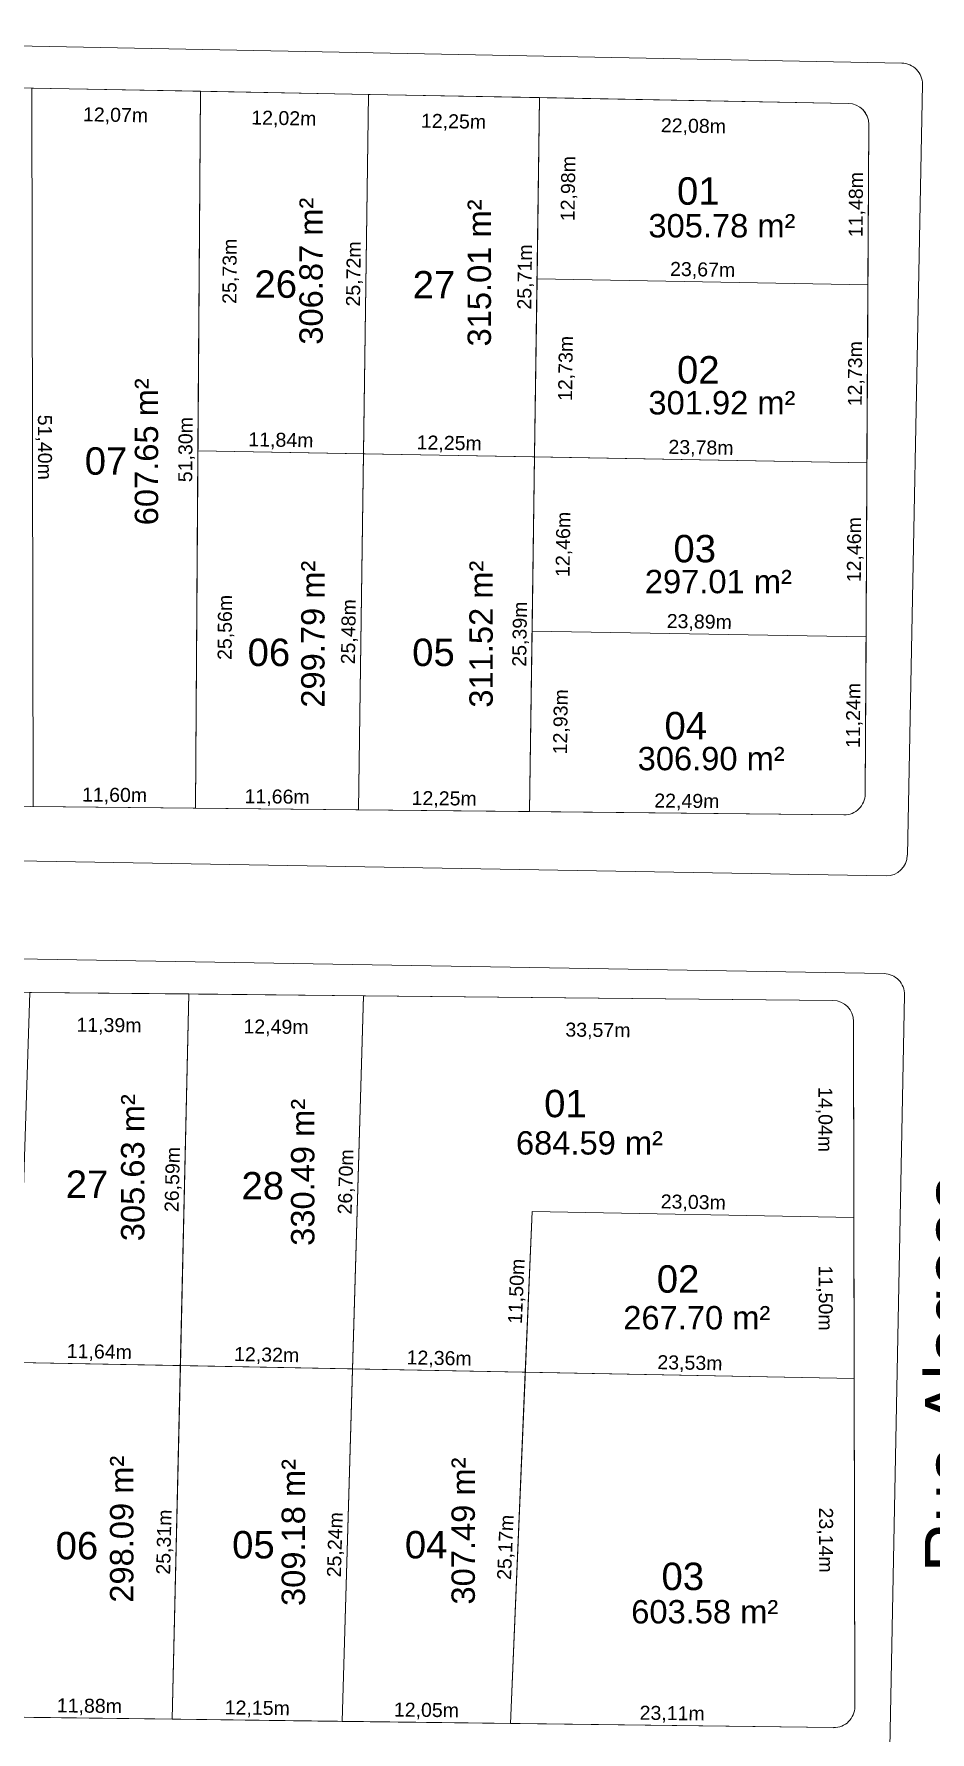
# Model space of a CAD drawing. Header units: metres. Extents: x 3808 to 8215, y 2374 to 6187.
# Drawn here: x 5157.5 to 5221.6, y 5179.3 to 5300.8 of the extents above; entities that cross this region are included whole.
import ezdxf
from ezdxf.enums import TextEntityAlignment as Align

# ---------------------------------------------------------------- set-up
doc = ezdxf.new("R2010")
doc.units = ezdxf.units.M
for name, color, linetype in [('Areas Lotes', 1, 'Continuous'), ('Calçada', 8, 'Continuous'), ('COTAS', 7, 'Continuous'), ('Lote', 7, 'Continuous'), ('Nome das Ruas', 7, 'Continuous'), ('Nº Lote', 7, 'Continuous'), ('quadras', 7, 'Continuous')]:
    doc.layers.add(name, color=color, linetype=linetype)
doc.styles.add('Arial', font='arial.ttf')
doc.dimstyles.new('Copy(2) of ISO-25', dxfattribs={"dimtxt": 1, "dimasz": 2.5, "dimexe": 1.25, "dimexo": 0.625, "dimgap": 0.2, "dimtad": 1, "dimtoh": 1, "dimlfac": 1, "dimzin": 1, "dimtxsty": 'Arial', "dimblk": 'NONE', "dimcen": 0, "dimse1": 1, "dimse2": 1, "dimsd1": 1, "dimsd2": 1, "dimclrt": 256, "dimaunit": 1, "dimadec": 3, "dimazin": 0, "dimtfac": 1, "dimtmove": 0, "dimatfit": 3, "dimldrblk": 'NONE', "dimfxl": 1, "dimtolj": 1, "dimtzin": 0, "dimarcsym": 0})

# ---------------------------------------------------------------- blocks, each defined once
blk = doc.blocks.new('*D5579')
at = {"layer": 'Defpoints', "color": 0, "linetype": 'Continuous', "transparency": 16777216}
for p in [(5191.57, 5179.91), (5191.57, 5179.91), (5214.69, 5179.61)]:
    blk.add_point(p, dxfattribs=at)
at = {"layer": 'COTAS', "linetype": 'Continuous', "lineweight": 5, "transparency": 16777216, "insert": (5203.14, 5180.56), "char_height": 1, "attachment_point": 5, "rotation": 359.2668, "style": 'Arial'}
blk.add_mtext('\\A1;23,11m', dxfattribs=at)
blk = doc.blocks.new('_None')
blk = doc.blocks.new('*D5580')
at = {"layer": 'Defpoints', "color": 0, "linetype": 'Continuous', "transparency": 16777216}
for p in [(5179.53, 5180.06), (5179.53, 5180.06), (5191.57, 5179.91)]:
    blk.add_point(p, dxfattribs=at)
at = {"layer": 'COTAS', "linetype": 'Continuous', "lineweight": 5, "transparency": 16777216, "insert": (5185.56, 5180.79), "char_height": 1, "attachment_point": 5, "rotation": 359.2668, "style": 'Arial'}
blk.add_mtext('\\A1;12,05m', dxfattribs=at)
blk = doc.blocks.new('*D5581')
at = {"layer": 'Defpoints', "color": 0, "linetype": 'Continuous', "transparency": 16777216}
for p in [(5167.38, 5180.22), (5167.38, 5180.22), (5179.53, 5180.06)]:
    blk.add_point(p, dxfattribs=at)
at = {"layer": 'COTAS', "linetype": 'Continuous', "lineweight": 5, "transparency": 16777216, "insert": (5173.46, 5180.94), "char_height": 1, "attachment_point": 5, "rotation": 359.2668, "style": 'Arial'}
blk.add_mtext('\\A1;12,15m', dxfattribs=at)
blk = doc.blocks.new('*D5582')
at = {"layer": 'Defpoints', "color": 0, "linetype": 'Continuous', "transparency": 16777216}
for p in [(5155.5, 5180.37), (5155.5, 5180.37), (5167.38, 5180.22)]:
    blk.add_point(p, dxfattribs=at)
at = {"layer": 'COTAS', "linetype": 'Continuous', "lineweight": 5, "transparency": 16777216, "insert": (5161.45, 5181.09), "char_height": 1, "attachment_point": 5, "rotation": 359.2668, "style": 'Arial'}
blk.add_mtext('\\A1;11,88m', dxfattribs=at)
blk = doc.blocks.new('*D5601')
at = {"layer": 'Defpoints', "color": 0, "linetype": 'Continuous', "transparency": 16777216}
for p in [(5156.32, 5205.74), (5167.96, 5205.52), (5167.96, 5205.52)]:
    blk.add_point(p, dxfattribs=at)
at = {"layer": 'COTAS', "linetype": 'Continuous', "lineweight": 5, "transparency": 16777216, "insert": (5162.16, 5206.43), "char_height": 1, "attachment_point": 5, "rotation": 358.9075, "style": 'Arial'}
blk.add_mtext('\\A1;11,64m', dxfattribs=at)
blk = doc.blocks.new('*D5602')
at = {"layer": 'Defpoints', "color": 0, "linetype": 'Continuous', "transparency": 16777216}
for p in [(5167.96, 5205.52), (5180.28, 5205.29), (5180.28, 5205.29)]:
    blk.add_point(p, dxfattribs=at)
at = {"layer": 'COTAS', "linetype": 'Continuous', "lineweight": 5, "transparency": 16777216, "insert": (5174.13, 5206.21), "char_height": 1, "attachment_point": 5, "rotation": 358.9075, "style": 'Arial'}
blk.add_mtext('\\A1;12,32m', dxfattribs=at)
blk = doc.blocks.new('*D5603')
at = {"layer": 'Defpoints', "color": 0, "linetype": 'Continuous', "transparency": 16777216}
for p in [(5180.28, 5205.29), (5192.63, 5205.05), (5192.63, 5205.05)]:
    blk.add_point(p, dxfattribs=at)
at = {"layer": 'COTAS', "linetype": 'Continuous', "lineweight": 5, "transparency": 16777216, "insert": (5186.47, 5205.97), "char_height": 1, "attachment_point": 5, "rotation": 358.9075, "style": 'Arial'}
blk.add_mtext('\\A1;12,36m', dxfattribs=at)
blk = doc.blocks.new('*D5604')
at = {"layer": 'Defpoints', "color": 0, "linetype": 'Continuous', "transparency": 16777216}
for p in [(5192.63, 5205.05), (5216.16, 5204.6), (5216.16, 5204.6)]:
    blk.add_point(p, dxfattribs=at)
at = {"layer": 'COTAS', "linetype": 'Continuous', "lineweight": 5, "transparency": 16777216, "insert": (5204.41, 5205.63), "char_height": 1, "attachment_point": 5, "rotation": 358.9075, "style": 'Arial'}
blk.add_mtext('\\A1;23,53m', dxfattribs=at)
blk = doc.blocks.new('*D5614')
at = {"layer": 'Defpoints', "color": 0, "linetype": 'Continuous', "transparency": 16777216}
for p in [(5157.18, 5232.22), (5168.58, 5232.1), (5168.54, 5228.93)]:
    blk.add_point(p, dxfattribs=at)
at = {"layer": 'COTAS', "linetype": 'Continuous', "lineweight": 5, "transparency": 16777216, "insert": (5162.85, 5229.79), "char_height": 1, "attachment_point": 5, "rotation": 359.4262, "style": 'Arial'}
blk.add_mtext('\\A1;11,39m', dxfattribs=at)
blk = doc.blocks.new('*D5615')
at = {"layer": 'Defpoints', "color": 0, "linetype": 'Continuous', "transparency": 16777216}
for p in [(5168.58, 5232.1), (5181.07, 5231.98), (5181.03, 5228.81)]:
    blk.add_point(p, dxfattribs=at)
at = {"layer": 'COTAS', "linetype": 'Continuous', "lineweight": 5, "transparency": 16777216, "insert": (5174.8, 5229.67), "char_height": 1, "attachment_point": 5, "rotation": 359.4262, "style": 'Arial'}
blk.add_mtext('\\A1;12,49m', dxfattribs=at)
blk = doc.blocks.new('*D5616')
at = {"layer": 'Defpoints', "color": 0, "linetype": 'Continuous', "transparency": 16777216}
for p in [(5181.07, 5231.98), (5214.63, 5231.64), (5214.6, 5228.47)]:
    blk.add_point(p, dxfattribs=at)
at = {"layer": 'COTAS', "linetype": 'Continuous', "lineweight": 5, "transparency": 16777216, "insert": (5197.83, 5229.44), "char_height": 1, "attachment_point": 5, "rotation": 359.4262, "style": 'Arial'}
blk.add_mtext('\\A1;33,57m', dxfattribs=at)
blk = doc.blocks.new('*D5619')
at = {"layer": 'Defpoints', "color": 0, "linetype": 'Continuous', "transparency": 16777216}
for p in [(5193.12, 5216.54), (5216.14, 5216.1), (5216.14, 5216.1)]:
    blk.add_point(p, dxfattribs=at)
at = {"layer": 'COTAS', "linetype": 'Continuous', "lineweight": 5, "transparency": 16777216, "insert": (5204.65, 5217.13), "char_height": 1, "attachment_point": 5, "rotation": 358.9075, "style": 'Arial'}
blk.add_mtext('\\A1;23,03m', dxfattribs=at)
blk = doc.blocks.new('*D5620')
at = {"layer": 'Defpoints', "color": 0, "linetype": 'Continuous', "transparency": 16777216}
for p in [(5193.12, 5216.54), (5192.63, 5205.05), (5192.63, 5205.05)]:
    blk.add_point(p, dxfattribs=at)
at = {"layer": 'COTAS', "linetype": 'Continuous', "lineweight": 5, "transparency": 16777216, "insert": (5192.08, 5210.83), "char_height": 1, "attachment_point": 5, "rotation": 87.5831, "style": 'Arial'}
blk.add_mtext('\\A1;11,50m', dxfattribs=at)
blk = doc.blocks.new('*D5621')
at = {"layer": 'Defpoints', "color": 0, "linetype": 'Continuous', "transparency": 16777216}
for p in [(5192.63, 5205.05), (5191.57, 5179.91), (5191.57, 5179.91)]:
    blk.add_point(p, dxfattribs=at)
at = {"layer": 'COTAS', "linetype": 'Continuous', "lineweight": 5, "transparency": 16777216, "insert": (5191.3, 5192.51), "char_height": 1, "attachment_point": 5, "rotation": 87.5831, "style": 'Arial'}
blk.add_mtext('\\A1;25,17m', dxfattribs=at)
blk = doc.blocks.new('*D5622')
at = {"layer": 'Defpoints', "color": 0, "linetype": 'Continuous', "transparency": 16777216}
for p in [(5216.12, 5230.14), (5213.22, 5216.1), (5216.14, 5216.1)]:
    blk.add_point(p, dxfattribs=at)
at = {"layer": 'COTAS', "linetype": 'Continuous', "lineweight": 5, "transparency": 16777216, "insert": (5214.01, 5223.12), "char_height": 1, "attachment_point": 5, "rotation": 270.1022, "style": 'Arial'}
blk.add_mtext('\\A1;14,04m', dxfattribs=at)
blk = doc.blocks.new('*D5623')
at = {"layer": 'Defpoints', "color": 0, "linetype": 'Continuous', "transparency": 16777216}
for p in [(5216.14, 5216.1), (5213.24, 5204.6), (5216.16, 5204.6)]:
    blk.add_point(p, dxfattribs=at)
at = {"layer": 'COTAS', "linetype": 'Continuous', "lineweight": 5, "transparency": 16777216, "insert": (5214.03, 5210.35), "char_height": 1, "attachment_point": 5, "rotation": 270.1022, "style": 'Arial'}
blk.add_mtext('\\A1;11,50m', dxfattribs=at)
blk = doc.blocks.new('*D5624')
at = {"layer": 'Defpoints', "color": 0, "linetype": 'Continuous', "transparency": 16777216}
for p in [(5216.16, 5204.6), (5213.28, 5181.46), (5216.16, 5181.46)]:
    blk.add_point(p, dxfattribs=at)
at = {"layer": 'COTAS', "linetype": 'Continuous', "lineweight": 5, "transparency": 16777216, "insert": (5214.06, 5193.03), "char_height": 1, "attachment_point": 5, "rotation": 270.1022, "style": 'Arial'}
blk.add_mtext('\\A1;23,14m', dxfattribs=at)
blk = doc.blocks.new('*D5625')
at = {"layer": 'Defpoints', "color": 0, "linetype": 'Continuous', "transparency": 16777216}
for p in [(5181.07, 5231.98), (5181.07, 5231.98), (5180.28, 5205.29)]:
    blk.add_point(p, dxfattribs=at)
at = {"layer": 'COTAS', "linetype": 'Continuous', "lineweight": 5, "transparency": 16777216, "insert": (5179.87, 5218.66), "char_height": 1, "attachment_point": 5, "rotation": 88.3023, "style": 'Arial'}
blk.add_mtext('\\A1;26,70m', dxfattribs=at)
blk = doc.blocks.new('*D5626')
at = {"layer": 'Defpoints', "color": 0, "linetype": 'Continuous', "transparency": 16777216}
for p in [(5180.28, 5205.29), (5180.28, 5205.29), (5179.53, 5180.06)]:
    blk.add_point(p, dxfattribs=at)
at = {"layer": 'COTAS', "linetype": 'Continuous', "lineweight": 5, "transparency": 16777216, "insert": (5179.1, 5192.7), "char_height": 1, "attachment_point": 5, "rotation": 88.3023, "style": 'Arial'}
blk.add_mtext('\\A1;25,24m', dxfattribs=at)
blk = doc.blocks.new('*D5627')
at = {"layer": 'Defpoints', "color": 0, "linetype": 'Continuous', "transparency": 16777216}
for p in [(5168.58, 5232.1), (5168.58, 5232.1), (5167.96, 5205.52)]:
    blk.add_point(p, dxfattribs=at)
at = {"layer": 'COTAS', "linetype": 'Continuous', "lineweight": 5, "transparency": 16777216, "insert": (5167.47, 5218.83), "char_height": 1, "attachment_point": 5, "rotation": 88.678, "style": 'Arial'}
blk.add_mtext('\\A1;26,59m', dxfattribs=at)
blk = doc.blocks.new('*D5628')
at = {"layer": 'Defpoints', "color": 0, "linetype": 'Continuous', "transparency": 16777216}
for p in [(5167.96, 5205.52), (5167.38, 5180.22), (5167.38, 5180.22)]:
    blk.add_point(p, dxfattribs=at)
at = {"layer": 'COTAS', "linetype": 'Continuous', "lineweight": 5, "transparency": 16777216, "insert": (5166.87, 5192.89), "char_height": 1, "attachment_point": 5, "rotation": 88.678, "style": 'Arial'}
blk.add_mtext('\\A1;25,31m', dxfattribs=at)
blk = doc.blocks.new('*D5828')
at = {"layer": 'Defpoints', "color": 0, "linetype": 'Continuous', "transparency": 16777216}
for p in [(5192.94, 5245.15), (5192.94, 5245.15), (5215.43, 5244.91)]:
    blk.add_point(p, dxfattribs=at)
at = {"layer": 'COTAS', "linetype": 'Continuous', "lineweight": 5, "transparency": 16777216, "insert": (5204.19, 5245.83), "char_height": 1, "attachment_point": 5, "rotation": 359.4056, "style": 'Arial'}
blk.add_mtext('\\A1;22,49m', dxfattribs=at)
blk = doc.blocks.new('*D5829')
at = {"layer": 'Defpoints', "color": 0, "linetype": 'Continuous', "transparency": 16777216}
for p in [(5180.69, 5245.27), (5180.69, 5245.27), (5192.94, 5245.15)]:
    blk.add_point(p, dxfattribs=at)
at = {"layer": 'COTAS', "linetype": 'Continuous', "lineweight": 5, "transparency": 16777216, "insert": (5186.83, 5246.01), "char_height": 1, "attachment_point": 5, "rotation": 359.4056, "style": 'Arial'}
blk.add_mtext('\\A1;12,25m', dxfattribs=at)
blk = doc.blocks.new('*D5830')
at = {"layer": 'Defpoints', "color": 0, "linetype": 'Continuous', "transparency": 16777216}
for p in [(5169.04, 5245.4), (5169.04, 5245.4), (5180.69, 5245.27)]:
    blk.add_point(p, dxfattribs=at)
at = {"layer": 'COTAS', "linetype": 'Continuous', "lineweight": 5, "transparency": 16777216, "insert": (5174.88, 5246.14), "char_height": 1, "attachment_point": 5, "rotation": 359.4056, "style": 'Arial'}
blk.add_mtext('\\A1;11,66m', dxfattribs=at)
blk = doc.blocks.new('*D5831')
at = {"layer": 'Defpoints', "color": 0, "linetype": 'Continuous', "transparency": 16777216}
for p in [(5157.44, 5245.52), (5157.44, 5245.52), (5169.04, 5245.4)]:
    blk.add_point(p, dxfattribs=at)
at = {"layer": 'COTAS', "linetype": 'Continuous', "lineweight": 5, "transparency": 16777216, "insert": (5163.25, 5246.26), "char_height": 1, "attachment_point": 5, "rotation": 359.4056, "style": 'Arial'}
blk.add_mtext('\\A1;11,60m', dxfattribs=at)
blk = doc.blocks.new('*D5849')
at = {"layer": 'Defpoints', "color": 0, "linetype": 'Continuous', "transparency": 16777216}
for p in [(5169.21, 5270.96), (5181.05, 5270.75), (5181.05, 5270.75)]:
    blk.add_point(p, dxfattribs=at)
at = {"layer": 'COTAS', "linetype": 'Continuous', "lineweight": 5, "transparency": 16777216, "insert": (5175.15, 5271.66), "char_height": 1, "attachment_point": 5, "rotation": 358.9856, "style": 'Arial'}
blk.add_mtext('\\A1;11,84m', dxfattribs=at)
blk = doc.blocks.new('*D5850')
at = {"layer": 'Defpoints', "color": 0, "linetype": 'Continuous', "transparency": 16777216}
for p in [(5181.05, 5270.75), (5193.3, 5270.53), (5193.3, 5270.53)]:
    blk.add_point(p, dxfattribs=at)
at = {"layer": 'COTAS', "linetype": 'Continuous', "lineweight": 5, "transparency": 16777216, "insert": (5187.19, 5271.44), "char_height": 1, "attachment_point": 5, "rotation": 358.9856, "style": 'Arial'}
blk.add_mtext('\\A1;12,25m', dxfattribs=at)
blk = doc.blocks.new('*D5851')
at = {"layer": 'Defpoints', "color": 0, "linetype": 'Continuous', "transparency": 16777216}
for p in [(5193.3, 5270.53), (5217.07, 5270.11), (5217.07, 5270.11)]:
    blk.add_point(p, dxfattribs=at)
at = {"layer": 'COTAS', "linetype": 'Continuous', "lineweight": 5, "transparency": 16777216, "insert": (5205.2, 5271.12), "char_height": 1, "attachment_point": 5, "rotation": 358.9856, "style": 'Arial'}
blk.add_mtext('\\A1;23,78m', dxfattribs=at)
blk = doc.blocks.new('*D5852')
at = {"layer": 'Defpoints', "color": 0, "linetype": 'Continuous', "transparency": 16777216}
for p in [(5193.48, 5283.26), (5217.14, 5282.84), (5217.14, 5282.84)]:
    blk.add_point(p, dxfattribs=at)
at = {"layer": 'COTAS', "linetype": 'Continuous', "lineweight": 5, "transparency": 16777216, "insert": (5205.32, 5283.85), "char_height": 1, "attachment_point": 5, "rotation": 358.9856, "style": 'Arial'}
blk.add_mtext('\\A1;23,67m', dxfattribs=at)
blk = doc.blocks.new('*D5853')
at = {"layer": 'Defpoints', "color": 0, "linetype": 'Continuous', "transparency": 16777216}
for p in [(5193.12, 5258.07), (5217.01, 5257.65), (5217.01, 5257.65)]:
    blk.add_point(p, dxfattribs=at)
at = {"layer": 'COTAS', "linetype": 'Continuous', "lineweight": 5, "transparency": 16777216, "insert": (5205.08, 5258.66), "char_height": 1, "attachment_point": 5, "rotation": 358.9856, "style": 'Arial'}
blk.add_mtext('\\A1;23,89m', dxfattribs=at)
blk = doc.blocks.new('*D5854')
at = {"layer": 'Defpoints', "color": 0, "linetype": 'Continuous', "transparency": 16777216}
for p in [(5217.07, 5270.11), (5217.07, 5270.11), (5217.01, 5257.65)]:
    blk.add_point(p, dxfattribs=at)
at = {"layer": 'COTAS', "linetype": 'Continuous', "lineweight": 5, "transparency": 16777216, "insert": (5216.24, 5263.89), "char_height": 1, "attachment_point": 5, "rotation": 89.6894, "style": 'Arial'}
blk.add_mtext('\\A1;12,46m', dxfattribs=at)
blk = doc.blocks.new('*D5855')
at = {"layer": 'Defpoints', "color": 0, "linetype": 'Continuous', "transparency": 16777216}
for p in [(5217.14, 5282.84), (5217.07, 5270.11), (5217.07, 5270.11)]:
    blk.add_point(p, dxfattribs=at)
at = {"layer": 'COTAS', "linetype": 'Continuous', "lineweight": 5, "transparency": 16777216, "insert": (5216.31, 5276.48), "char_height": 1, "attachment_point": 5, "rotation": 89.6894, "style": 'Arial'}
blk.add_mtext('\\A1;12,73m', dxfattribs=at)
blk = doc.blocks.new('*D5856')
at = {"layer": 'Defpoints', "color": 0, "linetype": 'Continuous', "transparency": 16777216}
for p in [(5217.21, 5294.32), (5217.14, 5282.84), (5217.14, 5282.84)]:
    blk.add_point(p, dxfattribs=at)
at = {"layer": 'COTAS', "linetype": 'Continuous', "lineweight": 5, "transparency": 16777216, "insert": (5216.37, 5288.58), "char_height": 1, "attachment_point": 5, "rotation": 89.6894, "style": 'Arial'}
blk.add_mtext('\\A1;11,48m', dxfattribs=at)
blk = doc.blocks.new('*D5857')
at = {"layer": 'Defpoints', "color": 0, "linetype": 'Continuous', "transparency": 16777216}
for p in [(5217.01, 5257.65), (5216.95, 5246.41), (5216.95, 5246.41)]:
    blk.add_point(p, dxfattribs=at)
at = {"layer": 'COTAS', "linetype": 'Continuous', "lineweight": 5, "transparency": 16777216, "insert": (5216.18, 5252.03), "char_height": 1, "attachment_point": 5, "rotation": 89.6894, "style": 'Arial'}
blk.add_mtext('\\A1;11,24m', dxfattribs=at)
blk = doc.blocks.new('*D5858')
at = {"layer": 'Defpoints', "color": 0, "linetype": 'Continuous', "transparency": 16777216}
for p in [(5193.12, 5258.07), (5196.13, 5258.03), (5192.94, 5245.15)]:
    blk.add_point(p, dxfattribs=at)
at = {"layer": 'COTAS', "linetype": 'Continuous', "lineweight": 5, "transparency": 16777216, "insert": (5195.24, 5251.58), "char_height": 1, "attachment_point": 5, "rotation": 89.1956, "style": 'Arial'}
blk.add_mtext('\\A1;12,93m', dxfattribs=at)
blk = doc.blocks.new('*D5859')
at = {"layer": 'Defpoints', "color": 0, "linetype": 'Continuous', "transparency": 16777216}
for p in [(5193.3, 5270.53), (5196.31, 5270.49), (5193.12, 5258.07)]:
    blk.add_point(p, dxfattribs=at)
at = {"layer": 'COTAS', "linetype": 'Continuous', "lineweight": 5, "transparency": 16777216, "insert": (5195.42, 5264.27), "char_height": 1, "attachment_point": 5, "rotation": 89.1956, "style": 'Arial'}
blk.add_mtext('\\A1;12,46m', dxfattribs=at)
blk = doc.blocks.new('*D5860')
at = {"layer": 'Defpoints', "color": 0, "linetype": 'Continuous', "transparency": 16777216}
for p in [(5193.48, 5283.26), (5196.49, 5283.22), (5193.3, 5270.53)]:
    blk.add_point(p, dxfattribs=at)
at = {"layer": 'COTAS', "linetype": 'Continuous', "lineweight": 5, "transparency": 16777216, "insert": (5195.6, 5276.86), "char_height": 1, "attachment_point": 5, "rotation": 89.1956, "style": 'Arial'}
blk.add_mtext('\\A1;12,73m', dxfattribs=at)
blk = doc.blocks.new('*D5861')
at = {"layer": 'Defpoints', "color": 0, "linetype": 'Continuous', "transparency": 16777216}
for p in [(5193.66, 5296.24), (5196.67, 5296.19), (5193.48, 5283.26)]:
    blk.add_point(p, dxfattribs=at)
at = {"layer": 'COTAS', "linetype": 'Continuous', "lineweight": 5, "transparency": 16777216, "insert": (5195.78, 5289.72), "char_height": 1, "attachment_point": 5, "rotation": 89.1956, "style": 'Arial'}
blk.add_mtext('\\A1;12,98m', dxfattribs=at)
blk = doc.blocks.new('*D5877')
at = {"layer": 'Defpoints', "color": 0, "linetype": 'Continuous', "transparency": 16777216}
for p in [(5157.33, 5296.92), (5157.33, 5296.92), (5157.44, 5245.52)]:
    blk.add_point(p, dxfattribs=at)
at = {"layer": 'COTAS', "linetype": 'Continuous', "lineweight": 5, "transparency": 16777216, "insert": (5158.18, 5271.22), "char_height": 1, "attachment_point": 5, "rotation": 270.1229, "style": 'Arial'}
blk.add_mtext('\\A1;51,40m', dxfattribs=at)
blk = doc.blocks.new('*D5878')
at = {"layer": 'Defpoints', "color": 0, "linetype": 'Continuous', "transparency": 16777216}
for p in [(5169.21, 5270.96), (5169.04, 5245.4), (5171.94, 5245.38)]:
    blk.add_point(p, dxfattribs=at)
at = {"layer": 'COTAS', "linetype": 'Continuous', "lineweight": 5, "transparency": 16777216, "insert": (5171.23, 5258.33), "char_height": 1, "attachment_point": 5, "rotation": 89.6101, "style": 'Arial'}
blk.add_mtext('\\A1;25,56m', dxfattribs=at)
blk = doc.blocks.new('*D5879')
at = {"layer": 'Defpoints', "color": 0, "linetype": 'Continuous', "transparency": 16777216}
for p in [(5181.05, 5270.75), (5180.69, 5245.27), (5180.69, 5245.27)]:
    blk.add_point(p, dxfattribs=at)
at = {"layer": 'COTAS', "linetype": 'Continuous', "lineweight": 5, "transparency": 16777216, "insert": (5180.07, 5258.02), "char_height": 1, "attachment_point": 5, "rotation": 89.2017, "style": 'Arial'}
blk.add_mtext('\\A1;25,48m', dxfattribs=at)
blk = doc.blocks.new('*D5882')
at = {"layer": 'Defpoints', "color": 0, "linetype": 'Continuous', "transparency": 16777216}
for p in [(5193.3, 5270.53), (5193.3, 5270.53), (5192.94, 5245.15)]:
    blk.add_point(p, dxfattribs=at)
at = {"layer": 'COTAS', "linetype": 'Continuous', "lineweight": 5, "transparency": 16777216, "insert": (5192.32, 5257.85), "char_height": 1, "attachment_point": 5, "rotation": 89.1956, "style": 'Arial'}
blk.add_mtext('\\A1;25,39m', dxfattribs=at)
blk = doc.blocks.new('*D5883')
at = {"layer": 'Defpoints', "color": 0, "linetype": 'Continuous', "transparency": 16777216}
for p in [(5193.66, 5296.24), (5193.66, 5296.24), (5193.3, 5270.53)]:
    blk.add_point(p, dxfattribs=at)
at = {"layer": 'COTAS', "linetype": 'Continuous', "lineweight": 5, "transparency": 16777216, "insert": (5192.68, 5283.4), "char_height": 1, "attachment_point": 5, "rotation": 89.1956, "style": 'Arial'}
blk.add_mtext('\\A1;25,71m', dxfattribs=at)
blk = doc.blocks.new('*D5884')
at = {"layer": 'Defpoints', "color": 0, "linetype": 'Continuous', "transparency": 16777216}
for p in [(5181.41, 5296.47), (5181.05, 5270.75), (5181.05, 5270.75)]:
    blk.add_point(p, dxfattribs=at)
at = {"layer": 'COTAS', "linetype": 'Continuous', "lineweight": 5, "transparency": 16777216, "insert": (5180.43, 5283.62), "char_height": 1, "attachment_point": 5, "rotation": 89.2017, "style": 'Arial'}
blk.add_mtext('\\A1;25,72m', dxfattribs=at)
blk = doc.blocks.new('*D5885')
at = {"layer": 'Defpoints', "color": 0, "linetype": 'Continuous', "transparency": 16777216}
for p in [(5169.39, 5296.69), (5169.21, 5270.96), (5172.29, 5270.94)]:
    blk.add_point(p, dxfattribs=at)
at = {"layer": 'COTAS', "linetype": 'Continuous', "lineweight": 5, "transparency": 16777216, "insert": (5171.57, 5283.81), "char_height": 1, "attachment_point": 5, "rotation": 89.6101, "style": 'Arial'}
blk.add_mtext('\\A1;25,73m', dxfattribs=at)
blk = doc.blocks.new('*D5886')
at = {"layer": 'Defpoints', "color": 0, "linetype": 'Continuous', "transparency": 16777216}
for p in [(5193.66, 5296.24), (5215.73, 5295.82), (5193.61, 5293.54)]:
    blk.add_point(p, dxfattribs=at)
at = {"layer": 'COTAS', "linetype": 'Continuous', "lineweight": 5, "transparency": 16777216, "insert": (5204.66, 5294.13), "char_height": 1, "attachment_point": 5, "rotation": 358.9295, "style": 'Arial'}
blk.add_mtext('\\A1;22,08m', dxfattribs=at)
blk = doc.blocks.new('*D5887')
at = {"layer": 'Defpoints', "color": 0, "linetype": 'Continuous', "transparency": 16777216}
for p in [(5181.41, 5296.47), (5193.66, 5296.24), (5181.36, 5293.77)]:
    blk.add_point(p, dxfattribs=at)
at = {"layer": 'COTAS', "linetype": 'Continuous', "lineweight": 5, "transparency": 16777216, "insert": (5187.5, 5294.45), "char_height": 1, "attachment_point": 5, "rotation": 358.9295, "style": 'Arial'}
blk.add_mtext('\\A1;12,25m', dxfattribs=at)
blk = doc.blocks.new('*D5888')
at = {"layer": 'Defpoints', "color": 0, "linetype": 'Continuous', "transparency": 16777216}
for p in [(5169.39, 5296.69), (5181.41, 5296.47), (5169.34, 5293.99)]:
    blk.add_point(p, dxfattribs=at)
at = {"layer": 'COTAS', "linetype": 'Continuous', "lineweight": 5, "transparency": 16777216, "insert": (5175.36, 5294.68), "char_height": 1, "attachment_point": 5, "rotation": 358.9295, "style": 'Arial'}
blk.add_mtext('\\A1;12,02m', dxfattribs=at)
blk = doc.blocks.new('*D5889')
at = {"layer": 'Defpoints', "color": 0, "linetype": 'Continuous', "transparency": 16777216}
for p in [(5157.33, 5296.92), (5169.39, 5296.69), (5157.27, 5294.22)]:
    blk.add_point(p, dxfattribs=at)
at = {"layer": 'COTAS', "linetype": 'Continuous', "lineweight": 5, "transparency": 16777216, "insert": (5163.32, 5294.91), "char_height": 1, "attachment_point": 5, "rotation": 358.9295, "style": 'Arial'}
blk.add_mtext('\\A1;12,07m', dxfattribs=at)
blk = doc.blocks.new('*D5905')
at = {"layer": 'Defpoints', "color": 0, "linetype": 'Continuous', "transparency": 16777216}
for p in [(5169.39, 5296.69), (5169.04, 5245.4), (5169.04, 5245.4)]:
    blk.add_point(p, dxfattribs=at)
at = {"layer": 'COTAS', "linetype": 'Continuous', "lineweight": 5, "transparency": 16777216, "insert": (5168.41, 5271.05), "char_height": 1, "attachment_point": 5, "rotation": 89.6101, "style": 'Arial'}
blk.add_mtext('\\A1;51,30m', dxfattribs=at)

msp = doc.modelspace()

# ---------------------------------------------------------------- linework, layer by layer
at = {"layer": 'Calçada', "linetype": 'Continuous', "lineweight": 5}
for p, q in [((5219.569, 5298.711), (5035.045, 5302.256)), ((5221.04, 5297.182), (5219.963, 5242.027)), ((5218.438, 5240.556), (5033.76, 5243.74)), ((5218.294, 5233.558), (5033.591, 5236.742)), ((5219.768, 5232.029), (5218.692, 5176.963))]:
    msp.add_line(p, q, dxfattribs=at)
for centre, start, end in [((5219.541, 5297.211), 358.88114, 88.89945), ((5218.463, 5242.056), 269.01241, 358.88114), ((5218.268, 5232.058), 358.88114, 89.01241)]:
    msp.add_arc(centre, 1.5, start, end, dxfattribs=at)
at = {"layer": 'Lote', "lineweight": 5}
for p, q in [((5169.389, 5296.691), (5169.04, 5245.396)), ((5180.695, 5245.275), (5181.408, 5296.466)), ((5193.659, 5296.237), (5192.941, 5245.148)), ((5217.143, 5282.839), (5193.476, 5283.258)), ((5217.074, 5270.113), (5169.214, 5270.96)), ((5217.007, 5257.65), (5193.123, 5258.073)), ((5168.575, 5232.103), (5167.378, 5180.217)), ((5181.067, 5231.978), (5179.528, 5180.062)), ((5193.12, 5216.544), (5216.142, 5216.105)), ((5135.419, 5206.143), (5216.163, 5204.603))]:
    msp.add_line(p, q, dxfattribs=at)
at = {"layer": 'Lote', "linetype": 'Continuous', "lineweight": 5}
msp.add_line((5193.12, 5216.544), (5191.574, 5179.907), dxfattribs=at)
at = {"layer": 'Lote', "linetype": 'Continuous', "lineweight": 5, "flags": 128}
for points in [[(5169.389, 5296.691), (5157.325, 5296.916), (5157.435, 5245.516), (5169.04, 5245.396)], [(5181.408, 5296.466), (5169.389, 5296.691), (5169.214, 5270.96), (5181.05, 5270.75)], [(5181.05, 5270.75), (5193.298, 5270.534), (5193.659, 5296.237), (5181.408, 5296.466)], [(5193.476, 5283.258), (5193.298, 5270.534), (5217.074, 5270.113), (5217.143, 5282.839)], [(5181.05, 5270.75), (5169.214, 5270.96), (5169.04, 5245.396), (5180.695, 5245.275)], [(5180.695, 5245.275), (5192.941, 5245.148), (5193.298, 5270.534), (5181.05, 5270.75)], [(5217.007, 5257.65), (5217.074, 5270.113), (5193.298, 5270.534), (5193.123, 5258.073)], [(5167.962, 5205.522), (5168.575, 5232.103), (5157.181, 5232.217), (5156.323, 5205.744)], [(5180.276, 5205.287), (5181.067, 5231.978), (5168.575, 5232.103), (5167.962, 5205.522)], [(5193.12, 5216.544), (5192.635, 5205.051), (5216.163, 5204.603), (5216.142, 5216.105)], [(5155.5, 5180.369), (5167.378, 5180.217), (5167.962, 5205.522), (5156.323, 5205.744)], [(5167.378, 5180.217), (5179.528, 5180.062), (5180.276, 5205.287), (5167.962, 5205.522)], [(5179.528, 5180.062), (5191.574, 5179.907), (5192.635, 5205.051), (5180.276, 5205.287)]]:
    msp.add_lwpolyline(points, close=True, dxfattribs=at)
for points in [[(5217.143, 5282.839), (5217.205, 5294.317, 0.4103346), (5215.734, 5295.825), (5193.659, 5296.237), (5193.476, 5283.258)], [(5193.123, 5258.073), (5192.941, 5245.148), (5215.43, 5244.915, 0.4156649), (5216.946, 5246.406), (5217.007, 5257.65)], [(5193.12, 5216.544), (5216.142, 5216.105), (5216.117, 5230.145, 0.4107621), (5214.632, 5231.642), (5181.067, 5231.978), (5180.276, 5205.287), (5192.635, 5205.051)], [(5192.635, 5205.051), (5191.574, 5179.907), (5214.686, 5179.612, 0.4184903), (5216.205, 5181.114), (5216.163, 5204.603)]]:
    msp.add_lwpolyline(points, format="xyb", close=True, dxfattribs=at)
at = {"layer": 'quadras', "lineweight": 5}
for p, q in [((5038.548, 5299.135), (5215.734, 5295.825)), ((5217.205, 5294.317), (5216.946, 5246.406)), ((5215.43, 5244.915), (5037.243, 5246.763)), ((5036.739, 5233.424), (5214.632, 5231.642)), ((5216.117, 5230.145), (5216.205, 5181.114)), ((5214.686, 5179.612), (5035.958, 5181.899))]:
    msp.add_line(p, q, dxfattribs=at)
for centre, start, end in [((5215.706, 5294.325), 359.68936, 88.92951), ((5215.446, 5246.414), 269.4056, 359.68936), ((5214.617, 5230.142), 0.10217, 89.42616), ((5214.705, 5181.111), 269.26681, 0.10217)]:
    msp.add_arc(centre, 1.5, start, end, dxfattribs=at)

# ---------------------------------------------------------------- texts
at = {"layer": 'Areas Lotes', "lineweight": 5, "style": 'Arial'}
for s, p in [('306.87 m²', (5178.144, 5278.557)), ('315.01 m²', (5190.176, 5278.43)), ('607.65 m²', (5166.369, 5265.637)), ('299.79 m²', (5178.272, 5252.588)), ('311.52 m²', (5190.304, 5252.588)), ('305.63 m²', (5165.385, 5214.416)), ('330.49 m²', (5177.546, 5214.084)), ('298.09 m²', (5164.596, 5188.552)), ('309.18 m²', (5176.875, 5188.316)), ('307.49 m²', (5189.025, 5188.421))]:
    msp.add_text(s, height=1.6726, rotation=90, dxfattribs=at).set_placement(p)
at = {"layer": 'Areas Lotes', "linetype": 'Continuous', "lineweight": 5, "style": 'Arial'}
for s, p in [('305.78 m²', (5201.44, 5286.233)), ('301.92 m²', (5201.44, 5273.568)), ('297.01 m²', (5201.184, 5260.775)), ('306.90 m²', (5200.672, 5248.11)), ('684.59 m²', (5191.963, 5220.615)), ('267.70 m²', (5199.642, 5208.106)), ('603.58 m²', (5200.211, 5187.069))]:
    msp.add_text(s, height=1.6726, dxfattribs=at).set_placement(p)
at = {"layer": 'Nome das Ruas', "lineweight": 5, "style": 'Arial'}
msp.add_text('Rua Alagoas', height=3.55, rotation=90, dxfattribs=at).set_placement((5224.773, 5190.72, 165.916))
at = {"layer": 'Nº Lote', "linetype": 'Continuous', "lineweight": 5, "style": 'Arial'}
for s, p in [('01', (5205.009, 5288.573)), ('26', (5174.782, 5281.912)), ('27', (5186.099, 5281.868)), ('02', (5205.009, 5275.78)), ('07', (5162.642, 5269.256)), ('03', (5204.753, 5262.987)), ('06', (5174.29, 5255.567)), ('05', (5186.065, 5255.567)), ('04', (5204.113, 5250.322)), ('01', (5195.504, 5223.286)), ('27', (5161.283, 5217.513)), ('28', (5173.854, 5217.406)), ('02', (5203.563, 5210.734)), ('05', (5173.185, 5191.722)), ('04', (5185.541, 5191.722)), ('06', (5160.559, 5191.655)), ('03', (5203.899, 5189.457))]:
    msp.add_text(s, height=1.96, dxfattribs=at).set_placement(p, align=Align.CENTER)

# ---------------------------------------------------------------- dimensions: what is measured, and where the dimension line sits
at = {"layer": 'COTAS', "linetype": 'Continuous', "lineweight": 5}
for base, p1, p2, angle, picture, middle in [((5157.275, 5294.218), (5169.389, 5296.691), (5157.325, 5296.916), 358.92951, '*D5889', (5163.321, 5294.906)), ((5169.338, 5293.993), (5181.408, 5296.466), (5169.389, 5296.691), 358.92951, '*D5888', (5175.363, 5294.681)), ((5181.357, 5293.768), (5193.659, 5296.237), (5181.408, 5296.466), 358.92951, '*D5887', (5187.498, 5294.455)), ((5196.671, 5296.195), (5193.476, 5283.258), (5193.659, 5296.237), 269.19563, '*D5861', (5195.779, 5289.717)), ((5196.488, 5283.216), (5193.298, 5270.534), (5193.476, 5283.258), 269.19563, '*D5860', (5195.598, 5276.865)), ((5196.31, 5270.491), (5193.123, 5258.073), (5193.298, 5270.534), 269.19563, '*D5859', (5195.421, 5264.272)), ((5157.4355, 5245.5162), (5169.0396, 5245.3958), (5157.4355, 5245.5162), 359.4056, '*D5831', (5163.2458, 5246.2569)), ((5169.04, 5245.396), (5180.695, 5245.275), (5169.04, 5245.396), 359.4056, '*D5830', (5174.875, 5246.136)), ((5180.695, 5245.275), (5192.941, 5245.148), (5180.695, 5245.275), 359.4056, '*D5829', (5186.826, 5246.012)), ((5168.543, 5228.931), (5157.181, 5232.217), (5168.575, 5232.103), 179.42616, '*D5614', (5162.854, 5229.789)), ((5181.035, 5228.805), (5168.575, 5232.103), (5181.067, 5231.978), 179.42616, '*D5615', (5174.797, 5229.669)), ((5214.601, 5228.469), (5181.067, 5231.978), (5214.632, 5231.642), 179.42616, '*D5616', (5197.826, 5229.438)), ((5213.243, 5204.598), (5216.142, 5216.105), (5216.163, 5204.603), 90.10217, '*D5623', (5214.034, 5210.35)), ((5167.962, 5205.522), (5156.323, 5205.744), (5167.962, 5205.522), 178.90747, '*D5601', (5162.157, 5206.434)), ((5180.276, 5205.287), (5167.962, 5205.522), (5180.276, 5205.287), 178.90747, '*D5602', (5174.134, 5206.205)), ((5192.635, 5205.051), (5180.276, 5205.287), (5192.635, 5205.051), 178.90747, '*D5603', (5186.471, 5205.97)), ((5216.163, 5204.603), (5192.635, 5205.051), (5216.163, 5204.603), 178.90747, '*D5604', (5204.414, 5205.628)), ((5213.284, 5181.458), (5216.163, 5204.603), (5216.163, 5181.463), 90.10217, '*D5624', (5214.065, 5193.029)), ((5155.5, 5180.369), (5167.378, 5180.217), (5155.5, 5180.369), 359.26681, '*D5582', (5161.449, 5181.094)), ((5167.378, 5180.217), (5179.528, 5180.062), (5167.378, 5180.217), 359.26681, '*D5581', (5173.463, 5180.94)), ((5179.528, 5180.062), (5191.574, 5179.907), (5179.528, 5180.062), 359.26681, '*D5580', (5185.561, 5180.785))]:
    dim = msp.add_linear_dim(base=base, p1=p1, p2=p2, angle=angle, dimstyle='Copy(2) of ISO-25', override={"dimpost": 'm', "dimtmove": 1}, dxfattribs=at)
    dim.commit()
    dim.dimension.update_dxf_attribs({"geometry": picture, "text_midpoint": middle})
for p1, p2, distance, picture, middle in [((5157.435, 5245.516), (5157.325, 5296.916), 0, '*D5877', (5158.181, 5271.218)), ((5169.389, 5296.691), (5169.04, 5245.396), 0, '*D5905', (5168.413, 5271.049)), ((5169.389, 5296.691), (5169.214, 5270.96), 3.074, '*D5885', (5171.574, 5283.81)), ((5181.408, 5296.466), (5181.05, 5270.75), 0, '*D5884', (5180.428, 5283.619)), ((5193.298, 5270.534), (5193.659, 5296.237), 0, '*D5883', (5192.677, 5283.397)), ((5215.734, 5295.825), (5193.659, 5296.237), 2.698, '*D5886', (5204.661, 5294.134)), ((5217.205, 5294.317), (5217.143, 5282.839), 0, '*D5856', (5216.373, 5288.582)), ((5193.476, 5283.258), (5217.143, 5282.839), 0, '*D5852', (5205.324, 5283.849)), ((5217.143, 5282.839), (5217.074, 5270.113), 0, '*D5855', (5216.308, 5276.48)), ((5169.214, 5270.96), (5181.05, 5270.75), 0, '*D5849', (5175.146, 5271.656)), ((5181.05, 5270.75), (5193.298, 5270.534), 0, '*D5850', (5187.188, 5271.443)), ((5193.298, 5270.534), (5217.074, 5270.113), 0, '*D5851', (5205.2, 5271.124)), ((5181.05, 5270.75), (5180.695, 5245.275), 0, '*D5879', (5180.071, 5258.024)), ((5192.941, 5245.148), (5193.298, 5270.534), 0, '*D5882', (5192.319, 5257.852)), ((5217.007, 5257.65), (5217.074, 5270.113), 0, '*D5854', (5216.24, 5263.886)), ((5193.123, 5258.073), (5217.007, 5257.65), 0, '*D5853', (5205.079, 5258.662)), ((5192.941, 5245.148), (5193.123, 5258.073), -3.012, '*D5858', (5195.243, 5251.579)), ((5217.007, 5257.65), (5216.946, 5246.406), 0, '*D5857', (5216.175, 5252.033)), ((5215.43, 5244.915), (5192.941, 5245.148), 0, '*D5828', (5204.194, 5245.832)), ((5167.962, 5205.522), (5168.575, 5232.103), 0, '*D5627', (5167.468, 5218.831)), ((5180.276, 5205.287), (5181.067, 5231.978), 0, '*D5625', (5179.871, 5218.656)), ((5216.117, 5230.145), (5216.142, 5216.105), -2.92, '*D5622', (5214.011, 5223.121)), ((5193.12, 5216.544), (5216.142, 5216.105), 0, '*D5619', (5204.646, 5217.125)), ((5193.12, 5216.544), (5192.635, 5205.051), 0, '*D5620', (5192.077, 5210.832)), ((5167.962, 5205.522), (5167.378, 5180.217), 0, '*D5628', (5166.869, 5192.888)), ((5179.528, 5180.062), (5180.276, 5205.287), 0, '*D5626', (5179.101, 5192.698)), ((5192.635, 5205.051), (5191.574, 5179.907), 0, '*D5621', (5191.304, 5192.513)), ((5214.686, 5179.612), (5191.574, 5179.907), 0, '*D5579', (5203.14, 5180.56))]:
    dim = msp.add_aligned_dim(p1=p1, p2=p2, distance=distance, dimstyle='Copy(2) of ISO-25', override={"dimpost": 'm'}, dxfattribs=at)
    dim.commit()
    dim.dimension.update_dxf_attribs({"geometry": picture, "text_midpoint": middle})
dim = msp.add_linear_dim(base=(5171.938, 5245.376), p1=(5169.214, 5270.96), p2=(5169.04, 5245.396), angle=269.61012, dimstyle='Copy(2) of ISO-25', override={"dimpost": 'm'}, dxfattribs=at)
dim.commit()
dim.dimension.update_dxf_attribs({"geometry": '*D5878', "text_midpoint": (5172.026, 5258.324), "dimtype": 161})

doc.saveas('drawing.dxf')
